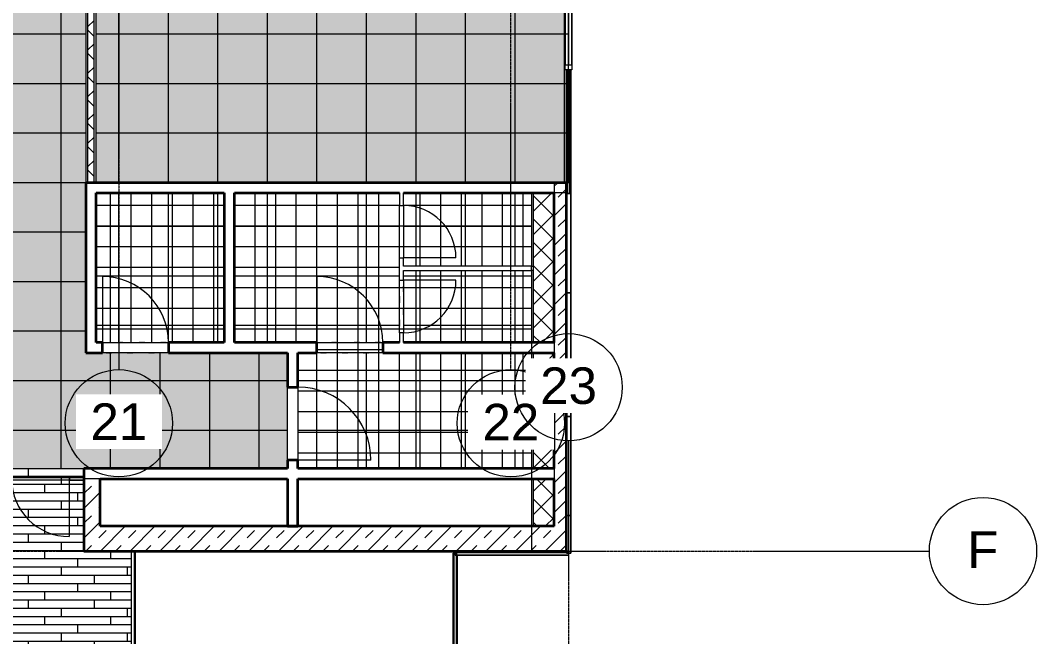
# Model space of a CAD drawing. Header units: millimetres. Extents: x -309577 to 26510, y -302335 to 26695.
# Drawn here: x -186483 to -174168, y -281020 to -273553 of the extents above; entities that cross this region are included whole.
import ezdxf

# ---------------------------------------------------------------- set-up
doc = ezdxf.new("R2010")
doc.units = ezdxf.units.MM
doc.linetypes.add('Rasterlinie', pattern=[22.225, 12.7, -3.175, 3.175, -3.175])
doc.linetypes.add('Über Schnittebene 1', pattern=[1, 0, -1])
for name, color, linetype, lineweight in [('A-CLNG-GRID', 1, 'Continuous', 9), ('A-CLNG-SUSP', 5, 'Continuous', 9), ('A-DOOR', 1, 'Continuous', 9), ('A-FLOR-HRAL', 1, 'Continuous', 9), ('A-FLOR-OTLN', 6, 'Continuous', 9), ('A-FLOR-PATT', 8, 'Continuous', 9), ('A-GLAZ', 6, 'Continuous', 9), ('A-GLAZ-FRAM', 6, 'Continuous', 9), ('A-GLAZ-GLAS', 6, 'Continuous', 9), ('A-WALL', 2, 'Continuous', 9), ('A-WALL-PATT', 2, 'Continuous', 35), ('I-WALL', 2, 'Continuous', 9), ('S-GRID', 1, 'Continuous', 9)]:
    doc.layers.add(name, color=color, linetype=linetype, lineweight=lineweight)
pattern_1 = [(180, (0, 0), (-6e-14, -500), [])]
pattern_2 = [(180, (-185188.71, 283025.49), (-1e-14, -100), []), (270, (-185188.71, 283025.49), (200, -200), [100, -700]), (270, (-185588.71, 282925.49), (200, -200), [100, -700])]
pattern_3 = [(45, (0, 0), (-179.60512, 179.60512), []), (45, (179.6, 0), (-179.60512, 179.60512), [127, -127])]
pattern_4 = [(45, (0, 0), (-141.42136, 141.42136), []), (135, (0, 0), (-141.42136, -141.42136), [])]

# ---------------------------------------------------------------- blocks, each defined once
blk = doc.blocks.new('Systemelement - Metallpanel-V17-Ebene 2')
at = {"layer": 'A-GLAZ'}
h = blk.add_hatch(dxfattribs=at)
h.set_pattern_fill('FP_3', color=256, style=0, pattern_type=2)
h.set_pattern_definition(pattern_1)
h.paths.add_polyline_path([(750, 15), (750, 25), (-750, 25), (-750, 15), (-671, 15)], flags=0)
blk.add_line((-750, 25), (750, 25), dxfattribs=at)
blk = doc.blocks.new('Systemelement - Verglasung-282525-Ebene 2')
at = {"layer": 'A-GLAZ'}
for p, q in [((-700, 15), (700, 15)), ((-700, 15), (-700, -15)), ((700, 15), (700, -15)), ((700, -15), (-700, -15))]:
    blk.add_line(p, q, dxfattribs=at)
blk = doc.blocks.new('Systemelement - Verglasung-282524-Ebene 2')
at = {"layer": 'A-GLAZ'}
for p, q in [((-87.5, 15), (87.5, 15)), ((-87.5, 15), (-87.5, -15)), ((87.5, 15), (87.5, -15)), ((87.5, -15), (-87.5, -15))]:
    blk.add_line(p, q, dxfattribs=at)
blk = doc.blocks.new('Fensterelement 1-flg - Standard-250493-Ebene 2')
at = {"layer": 'A-GLAZ-FRAM'}
for p, q in [((-600, -40), (-600, 40)), ((-600, 40), (600, 40)), ((600, 40), (600, -40)), ((600, -40), (-600, -40))]:
    blk.add_line(p, q, dxfattribs=at)
at = {"layer": 'A-GLAZ-GLAS'}
blk.add_line((-540, 0), (540, 0), dxfattribs=at)
blk = doc.blocks.new('Systemelement - Verglasung-250494-Ebene 2')
at = {"layer": 'A-GLAZ'}
for p, q in [((-750, 15), (750, 15)), ((-750, 15), (-750, -15)), ((750, 15), (750, -15)), ((750, -15), (-750, -15))]:
    blk.add_line(p, q, dxfattribs=at)
blk = doc.blocks.new('Systemelement - Metallpanel-250495-Ebene 2')
at = {"layer": 'A-GLAZ'}
h = blk.add_hatch(dxfattribs=at)
h.set_pattern_fill('FP_3', color=256, style=0, pattern_type=2)
h.set_pattern_definition(pattern_1)
h.paths.add_polyline_path([(600, 25), (-600, 25), (-600, -25), (600, -25)], flags=0)
for p, q in [((-600, 25), (600, 25)), ((-600, 25), (-600, -25)), ((600, 25), (600, -25))]:
    blk.add_line(p, q, dxfattribs=at)
blk = doc.blocks.new('Systemelement - Metallpanel-250496-Ebene 2')
at = {"layer": 'A-GLAZ'}
h = blk.add_hatch(dxfattribs=at)
h.set_pattern_fill('FP_3', color=256, style=0, pattern_type=2)
h.set_pattern_definition(pattern_1)
h.paths.add_polyline_path([(750, 25), (-750, 25), (-750, -25), (750, -25)], flags=0)
for p, q in [((-750, 25), (750, 25)), ((-750, 25), (-750, -25)), ((750, 25), (750, -25))]:
    blk.add_line(p, q, dxfattribs=at)
blk = doc.blocks.new('Systemelement - Metallpanel-282531-Ebene 2')
at = {"layer": 'A-GLAZ'}
h = blk.add_hatch(dxfattribs=at)
h.set_pattern_fill('FP_3', color=256, style=0, pattern_type=2)
h.set_pattern_definition(pattern_1)
h.paths.add_polyline_path([(227, 25), (-227, 25), (-227, -25), (227, -25)], flags=0)
for p, q in [((-227, 25), (227, 25)), ((-227, 25), (-227, -25)), ((227, 25), (227, -25)), ((227, -25), (202, -25))]:
    blk.add_line(p, q, dxfattribs=at)
blk = doc.blocks.new('Systemelement - Metallpanel-332884-Ebene 2')
at = {"layer": 'A-GLAZ'}
h = blk.add_hatch(dxfattribs=at)
h.set_pattern_fill('FP_1', color=256, style=0, pattern_type=2)
h.set_pattern_definition(pattern_1)
h.paths.add_polyline_path([(-688, 25), (-688, -25), (688, -25), (688, 25), (390, 25)], flags=0)
for p, q in [((-688, 25), (688, 25)), ((-688, 25), (-688, -25)), ((688, 25), (688, -25)), ((-663, -25), (-688, -25))]:
    blk.add_line(p, q, dxfattribs=at)
blk = doc.blocks.new('Geländer - Geländer-380591-Ebene 2')
at = {"layer": 'A-FLOR-HRAL'}
for p, q in [((-185139, -279983), (-185139, -285161)), ((-185099, -285121), (-185099, -279983)), ((-185139, -285161), (-184689, -285161)), ((-184689, -285121), (-185099, -285121)), ((-184689, -285121), (-184689, -285161))]:
    blk.add_line(p, q, dxfattribs=at)
blk.add_open_spline([(-185099, -285121), (-185099, -285121), (-185099, -285121), (-185100, -285123), (-185101, -285124), (-185103, -285125), (-185104, -285126), (-185105, -285127), (-185107, -285129), (-185108, -285131), (-185110, -285132), (-185111, -285133), (-185112, -285135), (-185114, -285136), (-185115, -285137), (-185116, -285138), (-185117, -285140), (-185119, -285141), (-185120, -285142), (-185121, -285144), (-185123, -285145), (-185124, -285146), (-185125, -285147), (-185126, -285149), (-185128, -285150), (-185129, -285151), (-185130, -285152), (-185131, -285154), (-185133, -285155), (-185134, -285156), (-185135, -285157), (-185136, -285158), (-185137, -285160), (-185138, -285161), (-185139, -285161), (-185139, -285161)], degree=3, knots=[0, 0, 0, 0, 0.083333, 0.125, 0.166667, 0.208333, 0.229167, 0.25, 0.291667, 0.333333, 0.354167, 0.375, 0.395833, 0.416667, 0.4375, 0.458333, 0.479167, 0.5, 0.520833, 0.541667, 0.5625, 0.583333, 0.604167, 0.625, 0.645833, 0.666667, 0.6875, 0.708333, 0.75, 0.770833, 0.791667, 0.833333, 0.875, 0.916667, 1, 1, 1, 1], dxfattribs=at)
blk = doc.blocks.new('Systemelement - Metallpanel-332889-Ebene 2')
at = {"layer": 'A-GLAZ'}
h = blk.add_hatch(dxfattribs=at)
h.set_pattern_fill('FP_1', color=256, style=0, pattern_type=2)
h.set_pattern_definition(pattern_1)
h.paths.add_polyline_path([(-782, 25), (-782, 15), (782, 15), (782, 25), (-525, 25)], flags=0)
h.paths.add_polyline_path([(-782, -25), (757, -25), (757, -15), (-782, -15)], flags=0)
for p, q in [((-782, 25), (782, 25)), ((782, 25), (782, 15)), ((757, -25), (-782, -25))]:
    blk.add_line(p, q, dxfattribs=at)
blk = doc.blocks.new('Systemelement - Verglasung-332890-Ebene 2')
at = {"layer": 'A-GLAZ'}
for p, q in [((-782, 15), (782, 15)), ((782, 15), (782, -15)), ((782, -15), (-782, -15))]:
    blk.add_line(p, q, dxfattribs=at)
blk = doc.blocks.new('Systemelement - Metallpanel-V39-Ebene 2')
at = {"layer": 'A-GLAZ'}
h = blk.add_hatch(dxfattribs=at)
h.set_pattern_fill('FP_1', color=256, style=0, pattern_type=2)
h.set_pattern_definition(pattern_1)
h.paths.add_polyline_path([(750, 15), (750, 25), (-750, 25), (-750, 15), (744, 15)], flags=0)
h.paths.add_polyline_path([(750, -25), (750, -15), (-750, -15), (-750, -25), (744, -25)], flags=0)
for p, q in [((-750, 25), (750, 25)), ((617, -25), (-750, -25))]:
    blk.add_line(p, q, dxfattribs=at)
blk = doc.blocks.new('Fensterelement 1-flg - Standard-250499-Ebene 2')
at = {"layer": 'A-GLAZ-FRAM'}
for p, q in [((-600, -40), (-600, 40)), ((-600, 40), (-540, 40)), ((-540, 40), (-540, -40)), ((540, 40), (-540, 40)), ((540, -40), (540, 40)), ((540, 40), (600, 40)), ((600, 40), (600, -40)), ((-540, -40), (-600, -40)), ((-540, -40), (540, -40)), ((600, -40), (540, -40))]:
    blk.add_line(p, q, dxfattribs=at)
at = {"layer": 'A-GLAZ-GLAS'}
blk.add_line((-540, 0), (540, 0), dxfattribs=at)
blk = doc.blocks.new('Systemelement - Verglasung-V42-Ebene 2')
at = {"layer": 'A-GLAZ'}
for p, q in [((750, 15), (-750, 15)), ((750, -15), (750, 15)), ((-750, -15), (750, -15))]:
    blk.add_line(p, q, dxfattribs=at)
blk = doc.blocks.new('Systemelement - Metallpanel-V43-Ebene 2')
at = {"layer": 'A-GLAZ'}
for p, q in [((600, 25), (-600, 25)), ((-600, 25), (-600, -25)), ((600, -25), (600, 25)), ((-600, -25), (600, -25))]:
    blk.add_line(p, q, dxfattribs=at)
blk = doc.blocks.new('Systemelement - Metallpanel-V44-Ebene 2')
at = {"layer": 'A-GLAZ'}
for p, q in [((750, 25), (-750, 25)), ((-750, 25), (-750, -25)), ((750, -25), (750, 25)), ((-750, -25), (750, -25))]:
    blk.add_line(p, q, dxfattribs=at)
blk = doc.blocks.new('Systemelement - Metallpanel-V74-Ebene 2')
at = {"layer": 'A-GLAZ'}
for p, q in [((227.5, 25), (-227.5, 25)), ((-227.5, 25), (-227.5, -25)), ((227.5, -25), (227.5, 25)), ((-227.5, -25), (227.5, -25))]:
    blk.add_line(p, q, dxfattribs=at)
blk = doc.blocks.new('Systemelement - Metallpanel-V75-Ebene 2')
at = {"layer": 'A-GLAZ'}
for p, q in [((688, 25), (-688, 25)), ((-688, 25), (-688, -25)), ((688, -25), (688, 25)), ((-688, -25), (688, -25))]:
    blk.add_line(p, q, dxfattribs=at)
blk = doc.blocks.new('Drehflügel 1-flg - Stahlzarge1 - 80 x 2_26-250426-Ebene 2')
at = {"layer": 'A-DOOR', "linetype": 'Über Schnittebene 1'}
for p, q in [((400, 48), (-400, 48)), ((-400, -77), (400, -77))]:
    blk.add_line(p, q, dxfattribs=at)
at = {"layer": 'A-DOOR'}
blk.add_line((400, -877), (400, -77), dxfattribs=at)
blk.add_arc((400, -77), 800, 180, 270, dxfattribs=at)
blk = doc.blocks.new('Drehflügel 1-flg - Stahlzarge1 - 88_5 x 2_26-266602-Ebene 2')
at = {"layer": 'A-DOOR'}
blk.add_line((442, 962), (442, 77), dxfattribs=at)
at = {"layer": 'A-DOOR', "linetype": 'Über Schnittebene 1'}
for p, q in [((-443, 77), (442, 77)), ((442, -48), (-443, -48))]:
    blk.add_line(p, q, dxfattribs=at)
at = {"layer": 'A-DOOR'}
blk.add_arc((442, 77), 885, 90, 180, dxfattribs=at)
blk = doc.blocks.new('Systemelement - Verglasung-282522-Ebene 2')
at = {"layer": 'A-GLAZ'}
for p, q in [((87.5, 15), (-87.5, 15)), ((-87.5, 15), (-87.5, -15)), ((87.5, -15), (87.5, 15)), ((-87.5, -15), (87.5, -15))]:
    blk.add_line(p, q, dxfattribs=at)
blk = doc.blocks.new('Türelement 2-flg - Drehflügel - Glas - Standard-282523-Ebene 2')
at = {"layer": 'A-DOOR'}
for p, q in [((-700, 0), (-700, -700)), ((700, 0), (700, -700))]:
    blk.add_line(p, q, dxfattribs=at)
for centre, start, end in [((-700, 0), 270, 360), ((700, 0), 180, 270)]:
    blk.add_arc(centre, 700, start, end, dxfattribs=at)
blk = doc.blocks.new('Drehflügel 1-flg - Umfassungszarge - 63_5 x 2_135-250513-Ebene 2')
at = {"layer": 'A-DOOR'}
blk.add_line((317, 674), (317, 39), dxfattribs=at)
at = {"layer": 'A-DOOR', "linetype": 'Über Schnittebene 1'}
for p, q in [((-318, 39), (317, 39)), ((317, -11), (-318, -11))]:
    blk.add_line(p, q, dxfattribs=at)
at = {"layer": 'A-DOOR'}
blk.add_arc((317, 39), 635, 90, 180, dxfattribs=at)
blk = doc.blocks.new('Drehflügel 1-flg - Umfassungszarge - 63_5 x 2_135-250514-Ebene 2')
at = {"layer": 'A-DOOR', "linetype": 'Über Schnittebene 1'}
for p, q in [((317, 11), (-318, 11)), ((-318, -39), (317, -39))]:
    blk.add_line(p, q, dxfattribs=at)
at = {"layer": 'A-DOOR'}
blk.add_line((317, -674), (317, -39), dxfattribs=at)
blk.add_arc((317, -39), 635, 180, 270, dxfattribs=at)
blk = doc.blocks.new('Systemelement - Metallpanel-332891-Ebene 2')
at = {"layer": 'A-GLAZ'}
h = blk.add_hatch(dxfattribs=at)
h.set_pattern_fill('FP_1', color=256, style=0, pattern_type=2)
h.set_pattern_definition(pattern_1)
h.paths.add_polyline_path([(-782, -15), (-782, -25), (757, -25), (757, -15), (-525, -15)], flags=0)
h.paths.add_polyline_path([(-782, 15), (782, 15), (782, 25), (-782, 25)], flags=0)
for p, q in [((-782, 25), (782, 25)), ((782, 25), (782, 15)), ((757, -25), (-782, -25))]:
    blk.add_line(p, q, dxfattribs=at)
blk = doc.blocks.new('Systemelement - Verglasung-V89-Ebene 2')
at = {"layer": 'A-GLAZ'}
for p, q in [((782, 15), (-782, 15)), ((-782, 15), (-782, -15)), ((782, -15), (782, 15)), ((-782, -15), (782, -15))]:
    blk.add_line(p, q, dxfattribs=at)
blk = doc.blocks.new('Geländer - Geländer-380621-Ebene 2')
at = {"layer": 'A-FLOR-HRAL'}
for p, q in [((-185139, -279983), (-185139, -285161)), ((-185099, -285121), (-185099, -279983)), ((-185139, -285161), (-184689, -285161)), ((-184689, -285121), (-185099, -285121)), ((-184689, -285121), (-184689, -285161))]:
    blk.add_line(p, q, dxfattribs=at)
blk.add_open_spline([(-185099, -285121), (-185099, -285121), (-185099, -285121), (-185100, -285123), (-185101, -285124), (-185103, -285125), (-185104, -285126), (-185105, -285127), (-185107, -285129), (-185108, -285131), (-185110, -285132), (-185111, -285133), (-185112, -285135), (-185114, -285136), (-185115, -285137), (-185116, -285138), (-185117, -285140), (-185119, -285141), (-185120, -285142), (-185121, -285144), (-185123, -285145), (-185124, -285146), (-185125, -285147), (-185126, -285149), (-185128, -285150), (-185129, -285151), (-185130, -285152), (-185131, -285154), (-185133, -285155), (-185134, -285156), (-185135, -285157), (-185136, -285158), (-185137, -285160), (-185138, -285161), (-185139, -285161), (-185139, -285161)], degree=3, knots=[0, 0, 0, 0, 0.083333, 0.125, 0.166667, 0.208333, 0.229167, 0.25, 0.291667, 0.333333, 0.354167, 0.375, 0.395833, 0.416667, 0.4375, 0.458333, 0.479167, 0.5, 0.520833, 0.541667, 0.5625, 0.583333, 0.604167, 0.625, 0.645833, 0.666667, 0.6875, 0.708333, 0.75, 0.770833, 0.791667, 0.833333, 0.875, 0.916667, 1, 1, 1, 1], dxfattribs=at)
blk = doc.blocks.new('Raster - Rasterbeschriftung-194804-Ebene 2')
at = {"layer": 'S-GRID'}
blk.add_circle((0, 0), 6.5, dxfattribs=at)

msp = doc.modelspace()

# ---------------------------------------------------------------- hatches: boundary and pattern name
at = {"layer": 'A-CLNG-GRID', "lineweight": 18}
h = msp.add_hatch(dxfattribs=at)
h.set_pattern_fill('FP_56', color=256, style=0, pattern_type=2)
h.set_pattern_definition([(270, (-186588.7, 259683), (600, 4e-14), []), (0, (-186588.7, 259683), (0, 600), [])])
h.paths.add_polyline_path([(-189934, -278983), (-183244, -278983), (-183244, -277583), (-185689, -277583), (-185689, -240678), (-187489, -240678), (-187489, -277583), (-189934, -277583), (-189934, -278481)], flags=0)
h = msp.add_hatch(dxfattribs=at)
h.set_pattern_fill('FP_36', color=256, style=0, pattern_type=2)
h.set_pattern_definition([(180, (-182888.7, 272883), (-7e-14, -600), []), (270, (-182888.7, 272883), (600, 4e-14), [])])
h.paths.add_polyline_path([(-185564, -275520), (-179839, -275520), (-179839, -270183), (-179864, -270183), (-179864, -270208), (-180539, -270208), (-180539, -270245), (-185564, -270245), (-185564, -272084), (-185538, -272036), (-185501, -271991), (-185455, -271954), (-185403, -271926), (-185347, -271909), (-185289, -271903), (-185230, -271909), (-185174, -271926), (-185122, -271954), (-185077, -271991), (-185039, -272036), (-185012, -272088), (-184994, -272144), (-184989, -272203), (-184994, -272262), (-185012, -272318), (-185039, -272370), (-185077, -272415), (-185122, -272452), (-185174, -272480), (-185230, -272497), (-185289, -272503), (-185347, -272497), (-185403, -272480), (-185455, -272452), (-185501, -272415), (-185538, -272370), (-185564, -272322), (-185564, -274230)], flags=0)
h.paths.add_polyline_path([(-180539, -272453), (-180594, -272447), (-180647, -272428), (-180695, -272398), (-180734, -272359), (-180764, -272311), (-180782, -272259), (-180789, -272203), (-180782, -272147), (-180764, -272095), (-180734, -272047), (-180695, -272008), (-180647, -271978), (-180594, -271959), (-180539, -271953), (-180483, -271959), (-180430, -271978), (-180383, -272008), (-180343, -272047), (-180313, -272095), (-180295, -272147), (-180289, -272203), (-180295, -272259), (-180313, -272311), (-180343, -272359), (-180383, -272398), (-180430, -272428), (-180483, -272447)], flags=0)
h = msp.add_hatch(dxfattribs=at)
h.set_pattern_fill('FP_51', color=256, style=0, pattern_type=2)
h.set_pattern_definition([(270, (-184688.7, 276551.74), (600, 4e-14), []), (0, (-184688.7, 276551.74), (0, 600), [])])
h.paths.add_polyline_path([(-184014, -277458), (-184014, -275645), (-185564, -275645), (-185564, -277458), (-185256, -277458)], flags=0)
h = msp.add_hatch(dxfattribs=at)
h.set_pattern_fill('FP_50', color=256, style=0, pattern_type=2)
h.set_pattern_definition([(180, (-182288.7, 276551.74), (-7e-14, -600), []), (270, (-182288.7, 276551.74), (600, 4e-14), [])])
h.paths.add_polyline_path([(-183889, -277458), (-181889, -277458), (-181889, -275645), (-183889, -275645), (-183889, -277064)], flags=0)
h.paths.add_polyline_path([(-180916, -277458), (-180289, -277458), (-180289, -276583), (-181839, -276583), (-181839, -277458)], flags=0)
h.paths.add_polyline_path([(-181839, -276533), (-180289, -276533), (-180289, -275645), (-181839, -275645)], flags=0)
h = msp.add_hatch(dxfattribs=at)
h.set_pattern_fill('FP_55', color=256, style=0, pattern_type=2)
h.set_pattern_definition([(180, (-181688.7, 278283), (-7e-14, -600), []), (270, (-181688.7, 278283), (600, 4e-14), [])])
h.paths.add_polyline_path([(-182363, -278983), (-180289, -278983), (-180289, -277583), (-183119, -277583), (-183119, -278983)], flags=0)
at = {"layer": 'A-FLOR-PATT'}
h = msp.add_hatch(dxfattribs=at)
h.set_pattern_fill('FP_101', color=256, style=0, pattern_type=2)
h.set_pattern_definition([(90, (-186608.69, 258096.74), (-100, 6e-15), []), (180, (-186608.69, 258096.74), (-200, -200), [100, -700]), (180, (-186708.69, 258496.74), (-200, -200), [100, -700])])
h.paths.add_polyline_path([(-185256, -278983), (-183244, -278983), (-183244, -277583), (-185689, -277583), (-185689, -271330), (-185564, -271330), (-185564, -272084), (-185538, -272036), (-185501, -271991), (-185455, -271954), (-185403, -271926), (-185347, -271909), (-185289, -271903), (-185230, -271909), (-185174, -271926), (-185122, -271954), (-185077, -271991), (-185039, -272036), (-185012, -272088), (-184994, -272144), (-184989, -272203), (-184994, -272262), (-185012, -272318), (-185039, -272370), (-185077, -272415), (-185122, -272452), (-185174, -272480), (-185230, -272497), (-185289, -272503), (-185347, -272497), (-185403, -272480), (-185455, -272452), (-185501, -272415), (-185538, -272370), (-185564, -272322), (-185564, -275520), (-179864, -275520), (-179864, -274153), (-179879, -274153), (-179879, -272953), (-179864, -272953), (-179864, -271453), (-179879, -271453), (-179879, -270253), (-179864, -270253), (-179864, -270208), (-180539, -270208), (-180539, -270245), (-185564, -270245), (-185564, -270445), (-185689, -270445), (-185689, -265930), (-185564, -265930), (-185564, -270120), (-180539, -270120), (-180539, -270158), (-179864, -270158), (-179864, -268753), (-179879, -268753), (-179879, -267553), (-179864, -267553), (-179864, -266053), (-179879, -266053), (-179879, -264853), (-179864, -264853), (-179864, -264808), (-180539, -264808), (-180539, -264845), (-185564, -264845), (-185564, -265045), (-185689, -265045), (-185689, -260568), (-185564, -260568), (-185564, -263984), (-185538, -263936), (-185501, -263891), (-185455, -263854), (-185403, -263826), (-185347, -263809), (-185289, -263803), (-185230, -263809), (-185174, -263826), (-185122, -263854), (-185077, -263891), (-185039, -263936), (-185012, -263988), (-184994, -264044), (-184989, -264103), (-184994, -264162), (-185012, -264218), (-185039, -264270), (-185077, -264315), (-185122, -264352), (-185174, -264380), (-185230, -264397), (-185289, -264403), (-185347, -264397), (-185403, -264380), (-185455, -264352), (-185504, -264311), (-185538, -264270), (-185564, -264222), (-185564, -264720), (-180539, -264720), (-180539, -264758), (-179864, -264758), (-179864, -263353), (-179879, -263353), (-179879, -262153), (-179864, -262153), (-179864, -260653), (-179879, -260653), (-179879, -259483), (-185564, -259483), (-185564, -259683), (-185689, -259683), (-185689, -255130), (-185564, -255130), (-185564, -255884), (-185538, -255836), (-185501, -255791), (-185455, -255754), (-185403, -255726), (-185347, -255709), (-185289, -255703), (-185230, -255709), (-185174, -255726), (-185122, -255754), (-185077, -255791), (-185039, -255836), (-185012, -255888), (-184994, -255944), (-184989, -256003), (-184994, -256062), (-185012, -256118), (-185039, -256170), (-185077, -256215), (-185122, -256252), (-185174, -256280), (-185230, -256297), (-185289, -256303), (-185347, -256297), (-185403, -256280), (-185455, -256252), (-185501, -256215), (-185538, -256170), (-185564, -256122), (-185564, -259283), (-179864, -259283), (-179864, -257953), (-179879, -257953), (-179879, -256753), (-179864, -256753), (-179864, -255253), (-179879, -255253), (-179879, -254053), (-179864, -254053), (-179864, -254008), (-180539, -254008), (-180539, -254045), (-185564, -254045), (-185564, -254245), (-185689, -254245), (-185689, -249730), (-185564, -249730), (-185564, -253920), (-180539, -253920), (-180539, -253958), (-179864, -253958), (-179864, -252553), (-179879, -252553), (-179879, -251353), (-179864, -251353), (-179864, -249853), (-179879, -249853), (-179879, -248653), (-179864, -248653), (-179864, -248608), (-180539, -248608), (-180539, -248645), (-185564, -248645), (-185564, -248845), (-185689, -248845), (-185689, -245680), (-185564, -245680), (-185564, -247784), (-185538, -247736), (-185501, -247691), (-185455, -247654), (-185403, -247626), (-185347, -247609), (-185289, -247603), (-185230, -247609), (-185174, -247626), (-185122, -247654), (-185077, -247691), (-185039, -247736), (-185012, -247788), (-184994, -247844), (-184989, -247903), (-184994, -247962), (-185012, -248018), (-185039, -248070), (-185077, -248115), (-185122, -248152), (-185174, -248180), (-185230, -248197), (-185289, -248203), (-185347, -248197), (-185403, -248180), (-185455, -248152), (-185501, -248115), (-185538, -248070), (-185564, -248022), (-185564, -248520), (-180539, -248520), (-180539, -248558), (-179864, -248558), (-179864, -247153), (-179879, -247153), (-179879, -245953), (-179864, -245953), (-179864, -244558), (-180539, -244558), (-180539, -244595), (-185564, -244595), (-185564, -244795), (-185689, -244795), (-185689, -244270), (-185564, -244270), (-185564, -244470), (-180539, -244470), (-180539, -244508), (-179864, -244508), (-179864, -244453), (-179879, -244453), (-179879, -243253), (-179864, -243253), (-179864, -241753), (-179879, -241753), (-179879, -240673), (-185489, -240673), (-185489, -241483), (-185564, -241483), (-185564, -243385), (-185689, -243385), (-185689, -240678), (-185889, -240678), (-185889, -240673), (-187289, -240673), (-187289, -240678), (-187489, -240678), (-187489, -243385), (-187614, -243385), (-187614, -241483), (-187689, -241483), (-187689, -240673), (-193299, -240673), (-193299, -241753), (-193314, -241753), (-193314, -243253), (-193299, -243253), (-193299, -244453), (-193314, -244453), (-193314, -244508), (-192639, -244508), (-192639, -244470), (-187614, -244470), (-187614, -244270), (-187489, -244270), (-187489, -244795), (-187614, -244795), (-187614, -244595), (-192639, -244595), (-192639, -244558), (-193314, -244558), (-193314, -245953), (-193299, -245953), (-193299, -247153), (-193314, -247153), (-193314, -248558), (-192639, -248558), (-192639, -248520), (-187614, -248520), (-187614, -245680), (-187489, -245680), (-187489, -248845), (-187614, -248845), (-187614, -248645), (-192639, -248645), (-192639, -248608), (-193314, -248608), (-193314, -248653), (-193299, -248653), (-193299, -249853), (-193314, -249853), (-193314, -251353), (-193299, -251353), (-193299, -252553), (-193314, -252553), (-193314, -253958), (-192639, -253958), (-192639, -253920), (-187614, -253920), (-187614, -249730), (-187489, -249730), (-187489, -254245), (-187614, -254245), (-187614, -254045), (-192639, -254045), (-192639, -254008), (-193314, -254008), (-193314, -254053), (-193299, -254053), (-193299, -255253), (-193314, -255253), (-193314, -256753), (-193299, -256753), (-193299, -257953), (-193314, -257953), (-193314, -259283), (-187614, -259283), (-187614, -255130), (-187489, -255130), (-187489, -259683), (-187614, -259683), (-187614, -259483), (-193299, -259483), (-193299, -260653), (-193314, -260653), (-193314, -262153), (-193299, -262153), (-193299, -263353), (-193314, -263353), (-193314, -263408), (-192639, -263408), (-192639, -263370), (-187614, -263370), (-187614, -260568), (-187489, -260568), (-187489, -263695), (-187614, -263695), (-187614, -263495), (-192639, -263495), (-192639, -263458), (-193314, -263458), (-193314, -264853), (-193299, -264853), (-193299, -266053), (-193314, -266053), (-193314, -267458), (-192639, -267458), (-192639, -267420), (-187614, -267420), (-187614, -264580), (-187489, -264580), (-187489, -267745), (-187614, -267745), (-187614, -267545), (-192639, -267545), (-192639, -267508), (-193314, -267508), (-193314, -267553), (-193299, -267553), (-193299, -268753), (-193314, -268753), (-193314, -270253), (-193299, -270253), (-193299, -271453), (-193314, -271453), (-193314, -271508), (-192639, -271508), (-192639, -271470), (-187614, -271470), (-187614, -268630), (-187489, -268630), (-187489, -271795), (-187614, -271795), (-187614, -271595), (-192639, -271595), (-192639, -271558), (-193314, -271558), (-193314, -272953), (-193299, -272953), (-193299, -274153), (-193314, -274153), (-193314, -275520), (-187614, -275520), (-187614, -272680), (-187489, -272680), (-187489, -277583), (-189934, -277583), (-189934, -278983), (-185714, -278983)], flags=0)
h.paths.add_polyline_path([(-180539, -272453), (-180594, -272447), (-180647, -272428), (-180695, -272398), (-180734, -272359), (-180764, -272311), (-180782, -272259), (-180789, -272203), (-180782, -272147), (-180764, -272095), (-180734, -272047), (-180695, -272008), (-180647, -271978), (-180594, -271959), (-180539, -271953), (-180483, -271959), (-180430, -271978), (-180383, -272008), (-180343, -272047), (-180313, -272095), (-180295, -272147), (-180289, -272203), (-180295, -272259), (-180313, -272311), (-180343, -272359), (-180383, -272398), (-180430, -272428), (-180483, -272447)], flags=0)
h.paths.add_polyline_path([(-192639, -272453), (-192694, -272447), (-192747, -272428), (-192795, -272398), (-192834, -272359), (-192864, -272311), (-192882, -272259), (-192889, -272203), (-192882, -272147), (-192864, -272095), (-192834, -272047), (-192795, -272008), (-192747, -271978), (-192694, -271959), (-192639, -271953), (-192583, -271959), (-192530, -271978), (-192483, -272008), (-192443, -272047), (-192413, -272095), (-192395, -272147), (-192389, -272203), (-192395, -272259), (-192413, -272311), (-192443, -272359), (-192483, -272398), (-192530, -272428), (-192583, -272447)], flags=0)
h.paths.add_polyline_path([(-192639, -264353), (-192694, -264347), (-192747, -264328), (-192795, -264298), (-192834, -264259), (-192864, -264211), (-192882, -264159), (-192889, -264103), (-192882, -264047), (-192864, -263995), (-192834, -263947), (-192795, -263908), (-192747, -263878), (-192694, -263859), (-192639, -263853), (-192583, -263859), (-192530, -263878), (-192483, -263908), (-192443, -263947), (-192413, -263995), (-192395, -264047), (-192389, -264103), (-192395, -264159), (-192413, -264211), (-192443, -264259), (-192483, -264298), (-192530, -264328), (-192583, -264347)], flags=0)
h.paths.add_polyline_path([(-180539, -264353), (-180594, -264347), (-180647, -264328), (-180695, -264298), (-180734, -264259), (-180764, -264211), (-180782, -264159), (-180789, -264103), (-180782, -264047), (-180764, -263995), (-180734, -263947), (-180695, -263908), (-180647, -263878), (-180594, -263859), (-180539, -263853), (-180483, -263859), (-180430, -263878), (-180383, -263908), (-180343, -263947), (-180313, -263995), (-180295, -264047), (-180289, -264103), (-180295, -264159), (-180313, -264211), (-180343, -264259), (-180383, -264298), (-180430, -264328), (-180483, -264347)], flags=0)
h.paths.add_polyline_path([(-180539, -256253), (-180594, -256247), (-180647, -256228), (-180695, -256198), (-180734, -256159), (-180764, -256111), (-180782, -256059), (-180789, -256003), (-180782, -255947), (-180764, -255895), (-180734, -255847), (-180695, -255808), (-180647, -255778), (-180594, -255759), (-180539, -255753), (-180483, -255759), (-180430, -255778), (-180382, -255809), (-180343, -255847), (-180313, -255895), (-180295, -255947), (-180289, -256003), (-180295, -256059), (-180313, -256111), (-180343, -256159), (-180383, -256198), (-180430, -256228), (-180483, -256247)], flags=0)
h.paths.add_polyline_path([(-192639, -256253), (-192694, -256247), (-192747, -256228), (-192795, -256198), (-192834, -256159), (-192864, -256111), (-192882, -256059), (-192889, -256003), (-192882, -255947), (-192864, -255895), (-192834, -255847), (-192795, -255808), (-192747, -255778), (-192694, -255759), (-192639, -255753), (-192583, -255759), (-192530, -255778), (-192483, -255808), (-192443, -255847), (-192413, -255895), (-192395, -255947), (-192389, -256003), (-192395, -256059), (-192413, -256111), (-192443, -256159), (-192483, -256198), (-192530, -256228), (-192583, -256247)], flags=0)
h.paths.add_polyline_path([(-192639, -248153), (-192694, -248147), (-192747, -248128), (-192795, -248098), (-192834, -248059), (-192864, -248011), (-192882, -247959), (-192889, -247903), (-192882, -247847), (-192864, -247795), (-192834, -247747), (-192795, -247708), (-192747, -247678), (-192694, -247659), (-192639, -247653), (-192583, -247659), (-192530, -247678), (-192483, -247708), (-192443, -247747), (-192413, -247795), (-192395, -247847), (-192389, -247903), (-192395, -247959), (-192413, -248011), (-192443, -248059), (-192483, -248098), (-192530, -248128), (-192583, -248147)], flags=0)
h.paths.add_polyline_path([(-180539, -248153), (-180594, -248147), (-180647, -248128), (-180695, -248098), (-180734, -248059), (-180764, -248011), (-180782, -247959), (-180789, -247903), (-180782, -247847), (-180764, -247795), (-180734, -247747), (-180695, -247708), (-180647, -247678), (-180594, -247659), (-180539, -247653), (-180483, -247659), (-180430, -247678), (-180383, -247708), (-180343, -247747), (-180313, -247795), (-180295, -247847), (-180289, -247903), (-180295, -247959), (-180313, -248011), (-180343, -248059), (-180383, -248098), (-180430, -248128), (-180483, -248147)], flags=0)
h = msp.add_hatch(dxfattribs=at)
h.set_pattern_fill('FP_102', color=256, style=0, pattern_type=2)
h.set_pattern_definition([(90, (-182888.67, 276707.99), (-250, 2e-14), []), (180, (-182888.67, 276707.99), (-3e-14, -250), [])])
h.paths.add_polyline_path([(-183119, -278983), (-180289, -278983), (-180289, -277583), (-182089, -277583), (-182089, -277458), (-181889, -277458), (-181889, -277338), (-181839, -277338), (-181839, -277458), (-180289, -277458), (-180289, -276583), (-181839, -276583), (-181839, -276703), (-181889, -276703), (-181889, -276433), (-181839, -276433), (-181839, -276533), (-180289, -276533), (-180289, -275645), (-181839, -275645), (-181839, -275798), (-181889, -275798), (-181889, -275645), (-183889, -275645), (-183889, -277458), (-182889, -277458), (-182889, -277583), (-183119, -277583), (-183119, -278481)], flags=0)
h.paths.add_polyline_path([(-184014, -277458), (-184014, -275645), (-185564, -275645), (-185564, -277458), (-185256, -277458)], flags=0)
h = msp.add_hatch(dxfattribs=at)
h.set_pattern_fill('FP_58', color=256, style=0, pattern_type=2)
h.set_pattern_definition(pattern_2)
h.paths.add_polyline_path([(-189089, -287108), (-181289, -287108), (-181289, -285161), (-181299, -285161), (-181299, -285701), (-181339, -285701), (-181339, -285161), (-182739, -285161), (-182739, -285701), (-182779, -285701), (-182779, -285161), (-185139, -285161), (-185139, -279983), (-185714, -279983), (-185714, -279123), (-187464, -279123), (-187464, -279983), (-188039, -279983), (-188039, -281533), (-189089, -281533), (-189089, -285566)], flags=0)
h.paths.add_polyline_path([(-188150, -281493), (-188079, -281493), (-188079, -279983), (-188089, -279983), (-188089, -281483), (-189089, -281483), (-189089, -281493), (-188873, -281493)], flags=0)
h.paths.add_polyline_path([(-185889, -279093), (-185714, -279093), (-185714, -278983), (-187464, -278983), (-187464, -279093), (-185906, -279093)], flags=0)
h = msp.add_hatch(dxfattribs=at)
h.set_pattern_fill('FP_58', color=256, style=0, pattern_type=2)
h.set_pattern_definition(pattern_2)
h.paths.add_polyline_path([(-189089, -287108), (-181289, -287108), (-181289, -285161), (-185139, -285161), (-185139, -279983), (-185714, -279983), (-185714, -279123), (-185889, -279123), (-185889, -279093), (-185714, -279093), (-185714, -278983), (-187464, -278983), (-187464, -279093), (-187289, -279093), (-187289, -279123), (-187464, -279123), (-187464, -279983), (-188039, -279983), (-188039, -281533), (-189089, -281533), (-189089, -285566)], flags=0)
h.paths.add_polyline_path([(-188090, -281493), (-188079, -281493), (-188079, -279983), (-188089, -279983), (-188089, -281483), (-189089, -281483), (-189089, -281493), (-188150, -281493)], flags=0)
at = {"layer": 'A-WALL-PATT', "lineweight": 9}
h = msp.add_hatch(dxfattribs=at)
h.set_pattern_fill('FP_59', color=256, style=0, pattern_type=2)
h.set_pattern_definition(pattern_4)
h.paths.add_polyline_path([(-185589, -275520), (-185589, -271330), (-185664, -271330), (-185664, -275520)], flags=0)
h.paths.add_polyline_path([(-185664, -270445), (-185589, -270445), (-185589, -265930), (-185664, -265930), (-185664, -268562)], flags=0)
h.paths.add_polyline_path([(-185589, -265045), (-185589, -260568), (-185664, -260568), (-185664, -265045)], flags=0)
h.paths.add_polyline_path([(-185664, -259683), (-185589, -259683), (-185589, -259458), (-185664, -259458), (-185664, -259483)], flags=0)
h = msp.add_hatch(dxfattribs=at)
h.set_pattern_fill('FP_60', color=256, style=0, pattern_type=2)
h.set_pattern_definition(pattern_3)
h.paths.add_polyline_path([(-179864, -279983), (-179864, -275520), (-180014, -275520), (-180014, -279983)], flags=0)
h = msp.add_hatch(dxfattribs=at)
h.set_pattern_fill('FP_59', color=256, style=0, pattern_type=2)
h.set_pattern_definition(pattern_4)
h.paths.add_polyline_path([(-180264, -279683), (-180014, -279683), (-180014, -279108), (-180264, -279108)], flags=0)
h.paths.add_polyline_path([(-180014, -278983), (-180014, -277583), (-180264, -277583), (-180264, -278983)], flags=0)
h.paths.add_polyline_path([(-180264, -277458), (-180014, -277458), (-180014, -275645), (-180264, -275645), (-180264, -277064)], flags=0)
h = msp.add_hatch(dxfattribs=at)
h.set_pattern_fill('FP_60', color=256, style=0, pattern_type=2)
h.set_pattern_definition(pattern_3)
h.paths.add_polyline_path([(-185514, -279983), (-185514, -279108), (-185714, -279108), (-185714, -279983)], flags=0)
h = msp.add_hatch(dxfattribs=at)
h.set_pattern_fill('FP_60', color=256, style=0, pattern_type=2)
h.set_pattern_definition(pattern_3)
h.paths.add_polyline_path([(-180916, -279983), (-180014, -279983), (-180014, -279683), (-185514, -279683), (-185514, -279983), (-182363, -279983)], flags=0)

# ---------------------------------------------------------------- linework, layer by layer
at = {"layer": 'A-CLNG-SUSP'}
for p, q in [((-179839, -275520), (-179839, -259483)), ((-179864, -275520), (-179839, -275520)), ((-187464, -278983), (-185714, -278983))]:
    msp.add_line(p, q, dxfattribs=at)
at = {"layer": 'A-FLOR-OTLN'}
for p, q in [((-184689, -277583), (-185489, -277583)), ((-183244, -278883), (-183244, -277998)), ((-183119, -277998), (-183119, -278883)), ((-183244, -279682), (-183244, -279683)), ((-180289, -279682), (-183119, -279682)), ((-185089, -281504), (-185089, -279983))]:
    msp.add_line(p, q, dxfattribs=at)
at = {"layer": 'A-WALL', "color": 7}
for p, q in [((-185689, -271330), (-185689, -275520)), ((-185564, -275520), (-185564, -272322)), ((-180289, -275645), (-180289, -276533)), ((-180289, -276583), (-180289, -279983))]:
    msp.add_line(p, q, dxfattribs=at)
at = {"layer": 'A-WALL'}
for p, q in [((-185664, -275520), (-185664, -271330)), ((-185589, -275520), (-185589, -271330)), ((-180014, -275520), (-180014, -275645)), ((-180264, -277458), (-180264, -275645)), ((-179864, -275645), (-180014, -275645)), ((-185489, -277458), (-184689, -277458)), ((-182889, -277458), (-182089, -277458)), ((-180014, -277458), (-180014, -277583)), ((-182089, -277583), (-182889, -277583)), ((-180264, -278983), (-180264, -277583)), ((-180014, -278983), (-180014, -279108)), ((-185514, -279108), (-185714, -279108)), ((-180264, -279683), (-180264, -279108))]:
    msp.add_line(p, q, dxfattribs=at)
at = {"layer": 'A-WALL', "color": 10, "lineweight": 35}
for p, q in [((-179864, -275520), (-185689, -275520)), ((-185689, -275520), (-185689, -277583)), ((-179864, -279983), (-179864, -275520)), ((-185564, -275645), (-184014, -275645)), ((-185564, -277458), (-185564, -275645)), ((-184014, -275645), (-184014, -277458)), ((-183889, -275645), (-181889, -275645)), ((-183889, -277458), (-183889, -275645)), ((-181839, -275645), (-180014, -275645)), ((-180014, -277458), (-180014, -275645)), ((-185489, -277458), (-185564, -277458)), ((-185489, -277583), (-185489, -277458)), ((-184014, -277458), (-184689, -277458)), ((-184689, -277458), (-184689, -277583)), ((-182889, -277458), (-183889, -277458)), ((-182889, -277583), (-182889, -277458)), ((-181889, -277458), (-182089, -277458)), ((-182089, -277458), (-182089, -277583)), ((-180014, -277458), (-181839, -277458)), ((-185689, -277583), (-185489, -277583)), ((-184689, -277583), (-183244, -277583)), ((-183244, -277583), (-183244, -277998)), ((-183119, -277583), (-182889, -277583)), ((-183119, -277998), (-183119, -277583)), ((-182089, -277583), (-180014, -277583)), ((-180014, -278983), (-180014, -277583)), ((-183244, -277998), (-183119, -277998)), ((-183244, -278883), (-183244, -278983)), ((-183119, -278883), (-183244, -278883)), ((-183119, -278983), (-183119, -278883)), ((-183244, -278983), (-185714, -278983)), ((-185714, -278983), (-185714, -279983)), ((-180014, -278983), (-183119, -278983)), ((-185514, -279108), (-183244, -279108)), ((-185514, -279683), (-185514, -279108)), ((-183244, -279108), (-183244, -279682)), ((-183119, -279108), (-180014, -279108)), ((-183119, -279682), (-183119, -279108)), ((-180014, -279683), (-180014, -279108)), ((-180014, -279683), (-185514, -279683)), ((-183244, -279682), (-183119, -279682)), ((-185714, -279983), (-179864, -279983))]:
    msp.add_line(p, q, dxfattribs=at)
at = {"layer": 'I-WALL', "color": 7}
for p, q in [((-181889, -275645), (-181889, -275798)), ((-181839, -275798), (-181839, -275645)), ((-181889, -275798), (-181839, -275798)), ((-181839, -276433), (-181889, -276433)), ((-181839, -276533), (-181839, -276433)), ((-180289, -276533), (-181839, -276533)), ((-181839, -276583), (-180289, -276583)), ((-181839, -276703), (-181839, -276583)), ((-181889, -276703), (-181839, -276703)), ((-181839, -277338), (-181889, -277338)), ((-181889, -277338), (-181889, -277458)), ((-181839, -277458), (-181839, -277338))]:
    msp.add_line(p, q, dxfattribs=at)
at = {"layer": 'I-WALL'}
for p, q in [((-181889, -277338), (-181889, -275798)), ((-181839, -275798), (-181839, -276433)), ((-180289, -276533), (-180264, -276533)), ((-180289, -276583), (-180289, -276533)), ((-180264, -276583), (-180289, -276583)), ((-181839, -276703), (-181839, -277338))]:
    msp.add_line(p, q, dxfattribs=at)
at = {"layer": 'S-GRID', "linetype": 'Rasterlinie'}
for p, q in [((-185289, -235883), (-185289, -277785)), ((-180539, -277785), (-180539, -235883)), ((-179839, -278649), (-179839, -296483)), ((-297439, -279983), (-175468, -279983))]:
    msp.add_line(p, q, dxfattribs=at)

# ---------------------------------------------------------------- block references
at = {"layer": 'A-DOOR'}
for name, p, rotation in [('Drehflügel 1-flg - Umfassungszarge - 63_5 x 2_135-250513-Ebene 2', (-181878, -276115), 270), ('Drehflügel 1-flg - Stahlzarge1 - 80 x 2_26-250426-Ebene 2', (-185089, -277535), 180), ('Drehflügel 1-flg - Stahlzarge1 - 80 x 2_26-250426-Ebene 2', (-182489, -277535), 180), ('Drehflügel 1-flg - Umfassungszarge - 63_5 x 2_135-250514-Ebene 2', (-181878, -277020), 90), ('Drehflügel 1-flg - Stahlzarge1 - 88_5 x 2_26-266602-Ebene 2', (-183196, -278440), 270)]:
    msp.add_blockref(name, p, dxfattribs=dict(at, rotation=rotation))
msp.add_blockref('Türelement 2-flg - Drehflügel - Glas - Standard-282523-Ebene 2', (-186589, -279108), dxfattribs=at)
at = {"layer": 'A-FLOR-HRAL'}
for name in ['Geländer - Geländer-380591-Ebene 2', 'Geländer - Geländer-380621-Ebene 2']:
    msp.add_blockref(name, (0, 0), dxfattribs=at)
at = {"layer": 'A-GLAZ'}
for name, p, rotation in [('Fensterelement 1-flg - Standard-250493-Ebene 2', (-179839, -273553), 90.0000000000001), ('Fensterelement 1-flg - Standard-250499-Ebene 2', (-179839, -273553), 270.0000000000001), ('Systemelement - Metallpanel-V39-Ebene 2', (-179839, -274903), 270.0000000000001), ('Systemelement - Verglasung-250494-Ebene 2', (-179839, -274903), 270.0000000000001), ('Systemelement - Verglasung-V42-Ebene 2', (-179839, -274903), 270.0000000000001), ('Systemelement - Metallpanel-V17-Ebene 2', (-179839, -274903), 270.0000000000001), ('Systemelement - Metallpanel-250495-Ebene 2', (-179839, -276253), 270.0000000000001), ('Systemelement - Metallpanel-V43-Ebene 2', (-179839, -276253), 270.0000000000001), ('Systemelement - Metallpanel-250496-Ebene 2', (-179839, -277603), 270.0000000000001), ('Systemelement - Metallpanel-V44-Ebene 2', (-179839, -277603), 270.0000000000001), ('Systemelement - Metallpanel-250495-Ebene 2', (-179839, -278953), 270.0000000000001), ('Systemelement - Metallpanel-V43-Ebene 2', (-179839, -278953), 270.0000000000001), ('Systemelement - Metallpanel-282531-Ebene 2', (-179839, -279780), 270.0000000000001), ('Systemelement - Metallpanel-V74-Ebene 2', (-179839, -279780), 270.0000000000001), ('Systemelement - Metallpanel-332889-Ebene 2', (-181214, -280790), 90), ('Systemelement - Metallpanel-332891-Ebene 2', (-181214, -280790), 90), ('Systemelement - Verglasung-332890-Ebene 2', (-181214, -280790), 90), ('Systemelement - Verglasung-V89-Ebene 2', (-181214, -280790), 90), ('Systemelement - Metallpanel-332884-Ebene 2', (-180526, -280008), 180), ('Systemelement - Metallpanel-V75-Ebene 2', (-180526, -280008), 180)]:
    msp.add_blockref(name, p, dxfattribs=dict(at, rotation=rotation))
for name, p in [('Systemelement - Verglasung-282525-Ebene 2', (-186589, -279108)), ('Systemelement - Verglasung-282524-Ebene 2', (-185801, -279108)), ('Systemelement - Verglasung-282522-Ebene 2', (-185801, -279108))]:
    msp.add_blockref(name, p, dxfattribs=at)
at = {"layer": 'S-GRID', "xscale": 99.99999999999993, "yscale": 99.99999999999993, "zscale": 99.99999999999993}
for p, rotation in [((-185289, -278435), 180), ((-174818, -279983), 269.9999999999995)]:
    msp.add_blockref('Raster - Rasterbeschriftung-194804-Ebene 2', p, dxfattribs=dict(at, rotation=rotation))
msp.add_blockref('Raster - Rasterbeschriftung-194804-Ebene 2', (-180539, -278435), dxfattribs=at)

# ---------------------------------------------------------------- next in the draw order: texts
at = {"layer": 'S-GRID', "char_height": 442.59, "attachment_point": 2, "line_spacing_factor": 0.938532, "bg_fill": 3, "box_fill_scale": 1.25, "bg_fill_color": 0, "bg_fill_transparency": 0}
for s, insert, width in [('\\fArial|b0|i0|c0|p34|;21', (-185289, -278194), 820.72), ('\\fArial|b0|i0|c0|p34|;22', (-180539, -278200), 820.72), ('\\fArial|b0|i0|c0|p34|;F', (-174820, -279745), 448.16)]:
    msp.add_mtext(s, dxfattribs=dict(at, insert=insert, width=width))

# ---------------------------------------------------------------- next in the draw order: block references
at = {"layer": 'S-GRID', "xscale": 99.99999999999993, "yscale": 99.99999999999993, "zscale": 99.99999999999993, "rotation": 180}
msp.add_blockref('Raster - Rasterbeschriftung-194804-Ebene 2', (-179839, -277999), dxfattribs=at)

# ---------------------------------------------------------------- next in the draw order: texts
at = {"layer": 'S-GRID', "insert": (-179839, -277758), "char_height": 442.59, "width": 820.72, "attachment_point": 2, "line_spacing_factor": 0.938532, "bg_fill": 3, "box_fill_scale": 1.25, "bg_fill_color": 0, "bg_fill_transparency": 0}
msp.add_mtext('\\fArial|b0|i0|c0|p34|;23', dxfattribs=at)

doc.saveas('drawing.dxf')
